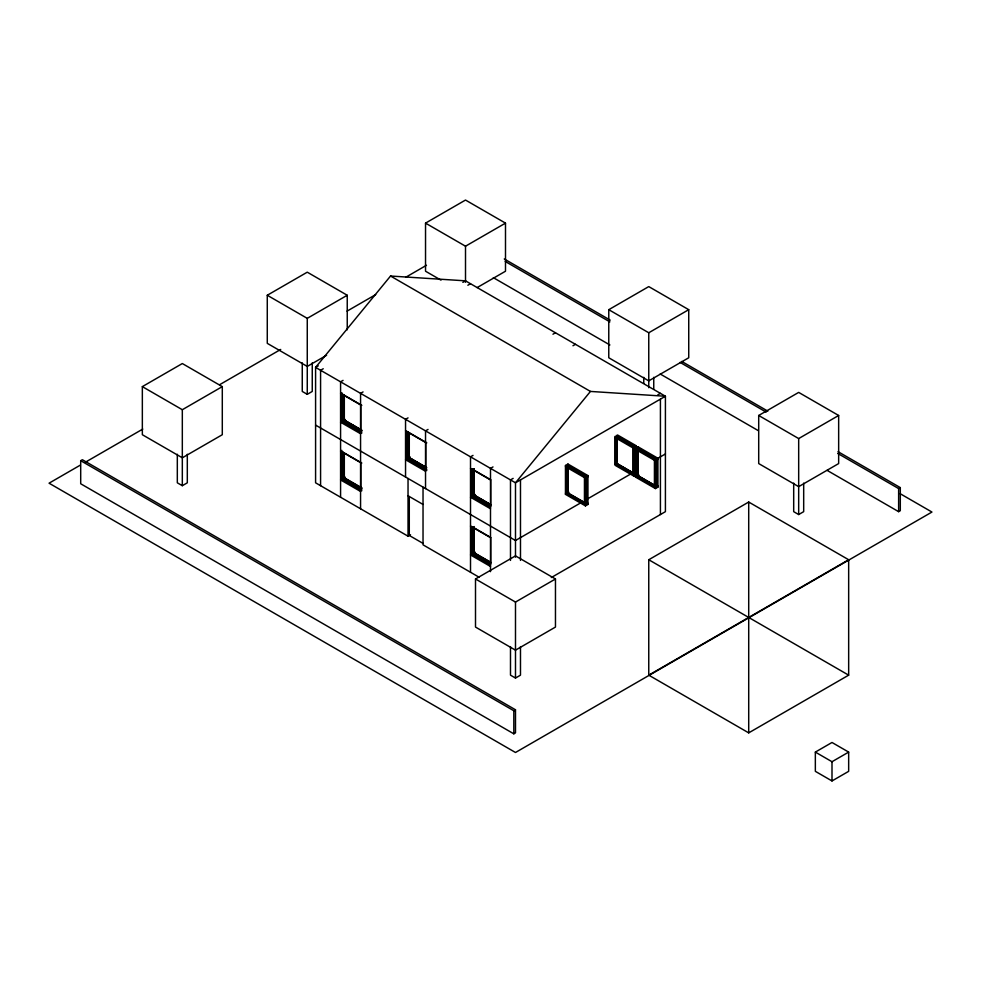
<?xml version="1.0" encoding="UTF-8"?>
<svg xmlns="http://www.w3.org/2000/svg" width="981" height="981" viewBox="0 0 981 981"><rect width="100%" height="100%" fill="white"/><g stroke="black" fill="none" stroke-linecap="round" stroke-linejoin="round"><path stroke-width="1.47" d="M551.31 577.539L665.412 511.665L665.412 396.25L465.509 280.836L390.548 276.029L315.588 367.397L315.588 482.811L408.035 536.19L410.536 534.743M318.236 365.864L315.588 367.397L515.491 482.799L665.412 396.25L590.452 391.431L515.491 482.799L515.491 557.22M326.599 355.257L307.261 366.428L267.273 343.35L267.273 295.256L307.261 272.178L347.237 295.256L347.237 329.824M142.343 386.624L182.319 363.546L222.295 386.624L222.295 434.718L182.319 457.796L142.343 434.718L142.343 386.624L182.319 409.715L222.295 386.624M441.009 280.149L425.533 271.222L425.533 223.128L465.509 200.05L505.497 223.128L505.497 271.222L477.122 287.592M267.273 295.256L307.261 318.347L347.237 295.256M80.7 460.69L82.367 459.721L515.491 709.778L515.491 732.868L513.823 733.825L80.7 483.768L80.7 460.69L513.823 710.747L515.491 709.778M80.283 465.153L49.05 483.192L515.491 752.488L931.95 512.045L900.153 493.688M85.494 462.149L142.76 429.089M219.536 384.76L280.713 349.444M347.078 311.124L375.711 294.594M405.644 277.316L426.465 265.287M425.533 223.128L465.509 246.206L505.497 223.128M462.86 282.369L465.509 280.836M323.24 368.746L320.579 370.278L320.579 485.693M467.851 285.25L470.512 283.717M302.258 362.884L302.258 391.444L307.261 394.325L312.252 391.444L312.252 362.884M343.068 380.37L340.579 381.817L340.579 497.232M177.316 454.252L177.316 482.811L182.319 485.693L187.31 482.811L187.31 454.252M363.068 391.922L360.567 393.356L360.567 508.771M344.319 418.899L341.817 420.334L361.817 431.885M345.324 419.476L340.579 422.21L360.567 433.749M408.035 417.881L405.545 419.328L405.545 477.036M552.965 334.214L555.467 332.767M608.772 309.689L648.76 286.599L688.736 309.689L688.736 357.771L648.76 380.861L608.772 357.771L608.772 309.689L648.76 332.767L688.736 309.689M344.319 476.607L341.817 478.041L361.817 489.593M345.324 477.183L340.579 479.917L360.567 491.456M428.035 429.433L425.533 430.867L425.533 488.575M572.965 345.753L575.455 344.306M409.285 456.41L406.796 457.845L426.784 469.384M410.291 456.987L405.545 459.721L425.533 471.26M473.014 455.392L470.512 456.839L470.512 572.254M493.002 466.931L490.5 468.378L490.5 571.641M474.252 493.909L471.763 495.356L490.5 506.171M475.258 494.485L470.512 497.232L490.5 508.771M513.149 478.385L510.488 479.917L510.488 560.409M657.76 394.889L660.421 393.356M565.461 465.497L567.962 464.05L587.95 475.589L587.95 504.442L585.449 505.889L565.461 494.35L565.461 465.497L585.449 477.036L585.449 505.889M617.27 435.969L614.768 437.416L614.768 463.952L617.27 462.517L617.27 437.44M567.962 465.202L565.461 466.649L585.449 478.188L587.95 476.741L567.962 465.202L567.962 464.05M568.955 465.779L566.466 467.226L566.466 493.774M615.026 437.551L633.763 448.378L636.264 446.931L636.264 445.779L632.77 447.802L632.77 474.338L635.259 472.903L636.264 473.48L633.763 474.914L615.026 464.099M587.95 475.589L584.455 477.612L584.455 504.16L586.957 502.713L587.95 503.29L585.449 504.737L565.461 493.198L567.962 491.751L568.955 492.327L565.461 494.35M635.43 448.182L637.932 446.735L657.92 458.274L657.92 487.128L655.418 488.575L635.43 477.036L635.43 448.182L655.418 459.721L655.418 488.575M637.932 447.888L635.43 449.335L655.418 460.874L657.92 459.439L637.932 447.888L637.932 446.735M638.925 448.464L636.424 449.911L636.424 476.459M474.252 551.616L471.763 553.063L490.5 563.879M475.258 552.193L470.512 554.939L490.5 566.478M580.494 502.983L515.491 540.506L315.588 425.104M587.129 499.145L630.918 473.872M665.412 453.958L654.425 460.297L654.425 486.846L656.914 485.399L657.92 485.975L655.418 487.422L635.43 475.883L637.932 474.436M615.026 465.252L633.763 476.067L636.264 474.632L617.515 463.805M635.43 477.036L638.925 475.012M475.503 578.986L515.491 555.896L555.467 578.986L555.467 627.067L515.491 650.158L475.503 627.067L475.503 578.986L515.491 602.064L555.467 578.986M758.705 415.478L798.681 392.4L838.657 415.478L838.657 463.572L798.681 486.65L758.705 463.572L758.705 415.478L798.681 438.568L838.657 415.478M648.76 559.746L748.711 502.039L848.663 559.746L848.663 675.161L748.711 732.868L648.76 675.161L648.76 559.746L848.663 675.161M510.488 646.602L510.488 675.161L515.491 678.043L520.482 675.161L520.482 646.602M793.69 483.106L793.69 511.665L798.681 514.547L803.684 511.665L803.684 483.106M837.7 453.406L898.633 488.575L900.3 487.618L900.3 510.696L898.633 511.665L827.106 470.365M648.76 675.161L848.663 559.746M815.346 752.096L831.998 742.482L848.663 752.096L848.663 771.336L831.998 780.95L815.346 771.336L815.346 752.096L831.998 761.722L848.663 752.096M504.271 258.972L610.231 320.149M681.746 361.437L767.841 411.149M838.044 451.677L900.3 487.618M505.252 261.461L609.888 321.866M680.091 362.394L766.186 412.106M493.333 277.66L609.888 344.956M660.213 374.006L758.227 430.598M390.548 276.029L590.452 391.431M617.515 434.963L636.264 445.779M616.276 435.392L636.264 446.931M615.933 436.741L634.094 447.029L633.934 473.664M637.589 449.237L655.749 459.525L655.59 486.171M615.026 436.398L633.763 447.226L633.763 476.067M657.92 487.128L637.932 475.589L637.932 449.372M616.105 463.191L632.806 472.83M637.76 475.687L654.462 485.337M632.647 472.928L615.933 463.277L616.105 436.643M654.302 485.436L637.589 475.785L637.76 449.139M567.791 466.453L585.792 476.84L585.792 503.388L567.631 493.1L567.631 468.023M567.631 466.551L585.62 476.938L585.62 503.486M587.95 504.442L567.962 492.903L567.962 468.158M341.817 393.798L361.817 405.337M426.784 442.848L406.796 431.297L406.796 458.998L426.784 470.549M473.014 469.531L490.5 479.635M340.579 393.356L360.567 404.908M405.545 430.867L425.533 442.406M470.512 468.378L490.5 479.917M361.817 430.144L344.319 420.052L344.319 395.306M426.784 467.655L409.285 457.563L409.285 432.805M474.252 495.074L490.5 504.442M360.861 429.788L344.159 420.15L344.159 395.073M425.828 467.299L409.126 457.661L409.126 432.584M490.794 504.81L474.093 495.16L474.252 468.844M361.977 430.634L343.988 420.248L343.988 395.171M425.668 467.397L408.954 457.747L408.954 432.682M490.635 504.908L473.921 495.258L473.921 468.71M361.817 433.038L341.817 421.487L341.817 392.645M490.5 507.336L471.763 496.509L471.763 468.808L472.756 469.384L472.756 495.932M341.817 451.505L361.817 463.044M490.5 537.343L471.763 526.515L471.763 554.216L490.5 565.031M340.579 451.064L360.567 462.603M470.512 526.086L490.5 537.625M408.035 495.785L423.032 504.442M345.57 478.483L361.817 487.851M474.252 552.769L490.5 562.15M361.977 488.342L343.988 477.955L343.988 452.879M490.794 562.518L473.921 552.965L473.921 527.901M361.817 490.745L341.817 479.194L341.817 450.34M423.032 543.4L409.285 535.467L409.285 496.57M479.255 577.306L423.032 544.835L423.032 487.128M898.633 488.575L898.633 511.665M831.998 761.722L831.998 780.95M798.681 438.568L798.681 514.547M748.711 502.039L748.711 732.868M660.421 399.132L660.421 514.547M656.914 458.863L656.914 485.399M653.751 377.317L653.751 389.334M648.76 332.767L648.76 387.716M643.757 377.317L643.757 383.326M635.259 446.355L635.259 472.903M586.957 476.165L586.957 502.713M567.791 467.925L567.791 493.002M520.482 479.917L520.482 560.409M515.491 602.064L515.491 678.043M513.823 710.747L513.823 733.825M490.745 479.77L490.745 506.319M490.745 537.478L490.745 564.026M474.252 526.552L474.093 552.867M472.756 527.091L472.756 553.64M465.509 246.206L465.509 282.283M425.779 442.272L425.779 468.808M408.035 478.483L408.035 536.19M407.789 431.885L407.789 458.421M360.812 404.761L360.812 431.297M360.812 462.468L360.812 489.004M344.319 453.001L344.319 477.759M344.159 452.781L344.159 477.857M342.823 394.374L342.823 420.91M342.823 452.082L342.823 478.618M307.261 318.347L307.261 394.325M182.319 409.715L182.319 485.693"/></g></svg>
